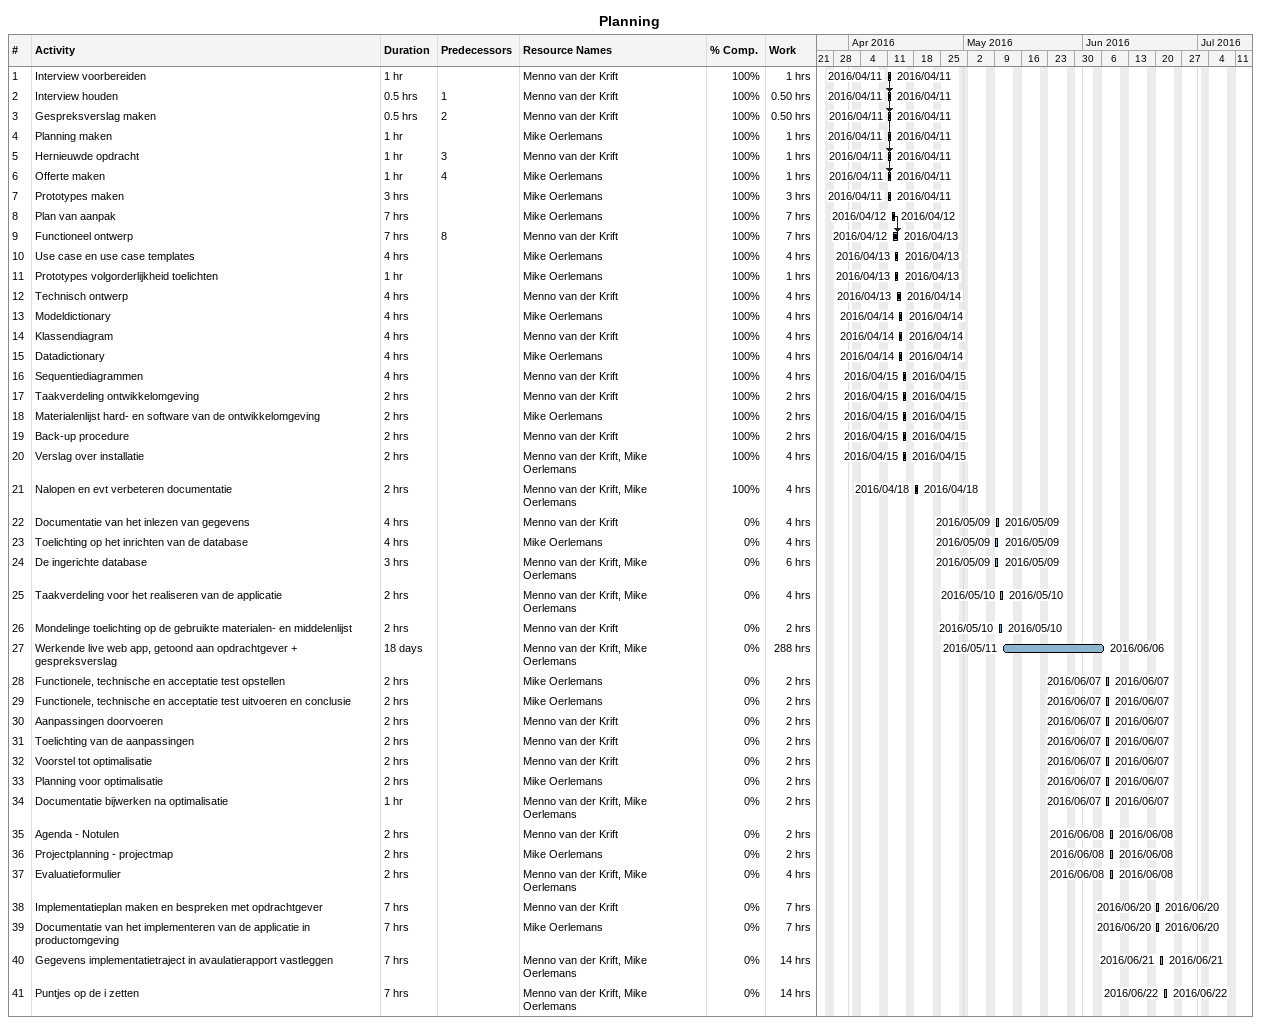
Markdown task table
Planning

| ID | Task | Duration | Start | Finish | Predecessors | Resources | % complete | Work (h) |
|---|---|---|---|---|---|---|---|---|
| 1 | Interview voorbereiden | 1h | 2016-04-11 | 2016-04-11 |  | Menno van der Krift | 100 | 1 |
| 2 | Interview houden | 0.5h | 2016-04-11 | 2016-04-11 | 1 | Menno van der Krift | 100 | 0.50 |
| 3 | Gespreksverslag maken | 0.5h | 2016-04-11 | 2016-04-11 | 2 | Menno van der Krift | 100 | 0.50 |
| 4 | Planning maken | 1h | 2016-04-11 | 2016-04-11 |  | Mike Oerlemans | 100 | 1 |
| 5 | Hernieuwde opdracht | 1h | 2016-04-11 | 2016-04-11 | 3 | Menno van der Krift | 100 | 1 |
| 6 | Offerte maken | 1h | 2016-04-11 | 2016-04-11 | 4 | Mike Oerlemans | 100 | 1 |
| 7 | Prototypes maken | 3h | 2016-04-11 | 2016-04-11 |  | Mike Oerlemans | 100 | 3 |
| 8 | Plan van aanpak | 7h | 2016-04-12 | 2016-04-12 |  | Mike Oerlemans | 100 | 7 |
| 9 | Functioneel ontwerp | 7h | 2016-04-12 | 2016-04-13 | 8 | Menno van der Krift | 100 | 7 |
| 10 | Use case en use case templates | 4h | 2016-04-13 | 2016-04-13 |  | Mike Oerlemans | 100 | 4 |
| 11 | Prototypes volgorderlijkheid toelichten | 1h | 2016-04-13 | 2016-04-13 |  | Mike Oerlemans | 100 | 1 |
| 12 | Technisch ontwerp | 4h | 2016-04-13 | 2016-04-14 |  | Menno van der Krift | 100 | 4 |
| 13 | Modeldictionary | 4h | 2016-04-14 | 2016-04-14 |  | Mike Oerlemans | 100 | 4 |
| 14 | Klassendiagram | 4h | 2016-04-14 | 2016-04-14 |  | Menno van der Krift | 100 | 4 |
| 15 | Datadictionary | 4h | 2016-04-14 | 2016-04-14 |  | Mike Oerlemans | 100 | 4 |
| 16 | Sequentiediagrammen | 4h | 2016-04-15 | 2016-04-15 |  | Menno van der Krift | 100 | 4 |
| 17 | Taakverdeling ontwikkelomgeving | 2h | 2016-04-15 | 2016-04-15 |  | Menno van der Krift | 100 | 2 |
| 18 | Materialenlijst hard- en software van de ontwikkelomgeving | 2h | 2016-04-15 | 2016-04-15 |  | Mike Oerlemans | 100 | 2 |
| 19 | Back-up procedure | 2h | 2016-04-15 | 2016-04-15 |  | Menno van der Krift | 100 | 2 |
| 20 | Verslag over installatie | 2h | 2016-04-15 | 2016-04-15 |  | Menno van der Krift, Mike Oerlemans | 100 | 4 |
| 21 | Nalopen en evt verbeteren documentatie | 2h | 2016-04-18 | 2016-04-18 |  | Menno van der Krift, Mike Oerlemans | 100 | 4 |
| 22 | Documentatie van het inlezen van gegevens | 4h | 2016-05-09 | 2016-05-09 |  | Menno van der Krift | 0 | 4 |
| 23 | Toelichting op het inrichten van de database | 4h | 2016-05-09 | 2016-05-09 |  | Mike Oerlemans | 0 | 4 |
| 24 | De ingerichte database | 3h | 2016-05-09 | 2016-05-09 |  | Menno van der Krift, Mike Oerlemans | 0 | 6 |
| 25 | Taakverdeling voor het realiseren van de applicatie | 2h | 2016-05-10 | 2016-05-10 |  | Menno van der Krift, Mike Oerlemans | 0 | 4 |
| 26 | Mondelinge toelichting op de gebruikte materialen- en middelenlijst | 2h | 2016-05-10 | 2016-05-10 |  | Menno van der Krift | 0 | 2 |
| 27 | Werkende live web app, getoond aan opdrachtgever + gespreksverslag | 18d | 2016-05-11 | 2016-06-06 |  | Menno van der Krift, Mike Oerlemans | 0 | 288 |
| 28 | Functionele, technische en acceptatie test opstellen | 2h | 2016-06-07 | 2016-06-07 |  | Mike Oerlemans | 0 | 2 |
| 29 | Functionele, technische en acceptatie test uitvoeren en conclusie | 2h | 2016-06-07 | 2016-06-07 |  | Mike Oerlemans | 0 | 2 |
| 30 | Aanpassingen doorvoeren | 2h | 2016-06-07 | 2016-06-07 |  | Menno van der Krift | 0 | 2 |
| 31 | Toelichting van de aanpassingen | 2h | 2016-06-07 | 2016-06-07 |  | Menno van der Krift | 0 | 2 |
| 32 | Voorstel tot optimalisatie | 2h | 2016-06-07 | 2016-06-07 |  | Menno van der Krift | 0 | 2 |
| 33 | Planning voor optimalisatie | 2h | 2016-06-07 | 2016-06-07 |  | Mike Oerlemans | 0 | 2 |
| 34 | Documentatie bijwerken na optimalisatie | 1h | 2016-06-07 | 2016-06-07 |  | Menno van der Krift, Mike Oerlemans | 0 | 2 |
| 35 | Agenda - Notulen | 2h | 2016-06-08 | 2016-06-08 |  | Menno van der Krift | 0 | 2 |
| 36 | Projectplanning - projectmap | 2h | 2016-06-08 | 2016-06-08 |  | Mike Oerlemans | 0 | 2 |
| 37 | Evaluatieformulier | 2h | 2016-06-08 | 2016-06-08 |  | Menno van der Krift, Mike Oerlemans | 0 | 4 |
| 38 | Implementatieplan maken en bespreken met opdrachtgever | 7h | 2016-06-20 | 2016-06-20 |  | Menno van der Krift | 0 | 7 |
| 39 | Documentatie van het implementeren van de applicatie in productomgeving | 7h | 2016-06-20 | 2016-06-20 |  | Mike Oerlemans | 0 | 7 |
| 40 | Gegevens implementatietraject in avaulatierapport vastleggen | 7h | 2016-06-21 | 2016-06-21 |  | Menno van der Krift, Mike Oerlemans | 0 | 14 |
| 41 | Puntjes op de i zetten | 7h | 2016-06-22 | 2016-06-22 |  | Menno van der Krift, Mike Oerlemans | 0 | 14 |
